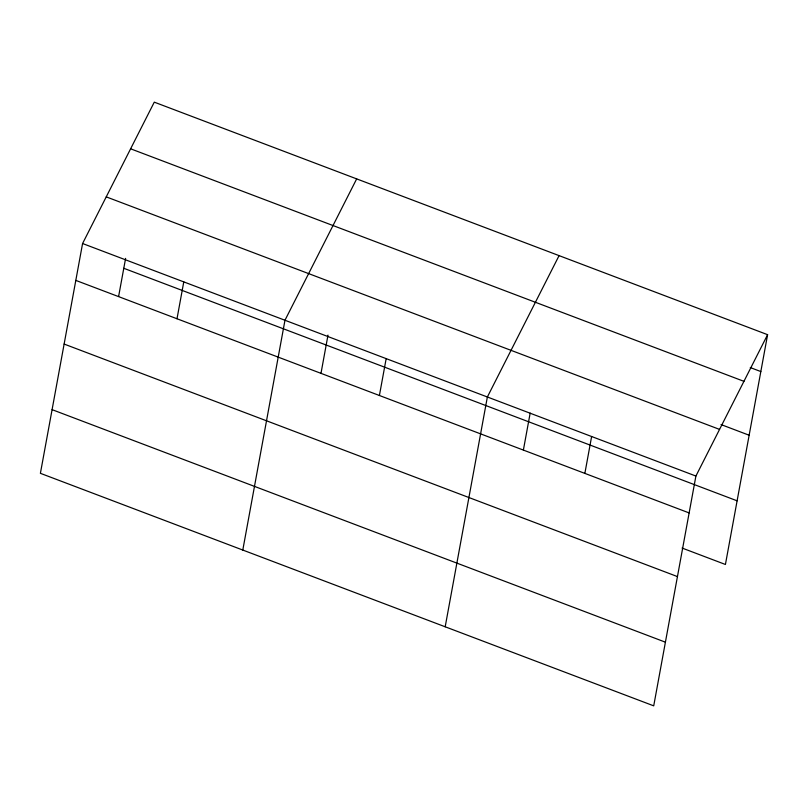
<?xml version="1.0" encoding="UTF-8"?>
<svg xmlns="http://www.w3.org/2000/svg" width="808" height="808" viewBox="0 0 808 808"><rect width="100%" height="100%" fill="white"/><g stroke="black" fill="none" stroke-linecap="round" stroke-linejoin="round"><path stroke-width="1.21" d="M82.578 243.521L40.4 473.316L653.722 705.849L695.9 476.053L767.6 334.684L154.278 102.151L82.578 243.521L695.9 476.053M118.614 296.445L125.604 258.388M177.002 318.766L183.769 281.891M242.794 550.046L284.971 320.251L356.671 178.891M321.018 373.185L327.998 335.118M379.406 395.496L386.174 358.621M445.188 626.786L487.365 396.991L559.075 255.631M523.412 449.915L530.169 413.09M584.861 473.397L591.628 436.522M767.6 334.684L725.422 564.479L682.083 548.046M750.289 367.569L760.833 371.559M130.613 148.803L743.936 381.336M721.029 424.564L749.147 435.229M106.242 196.869L719.554 429.401M123.786 268.286L737.108 500.819M75.811 280.396L689.133 512.928M64.125 344.056L677.447 576.589M52.086 409.646L665.408 642.178"/></g></svg>
